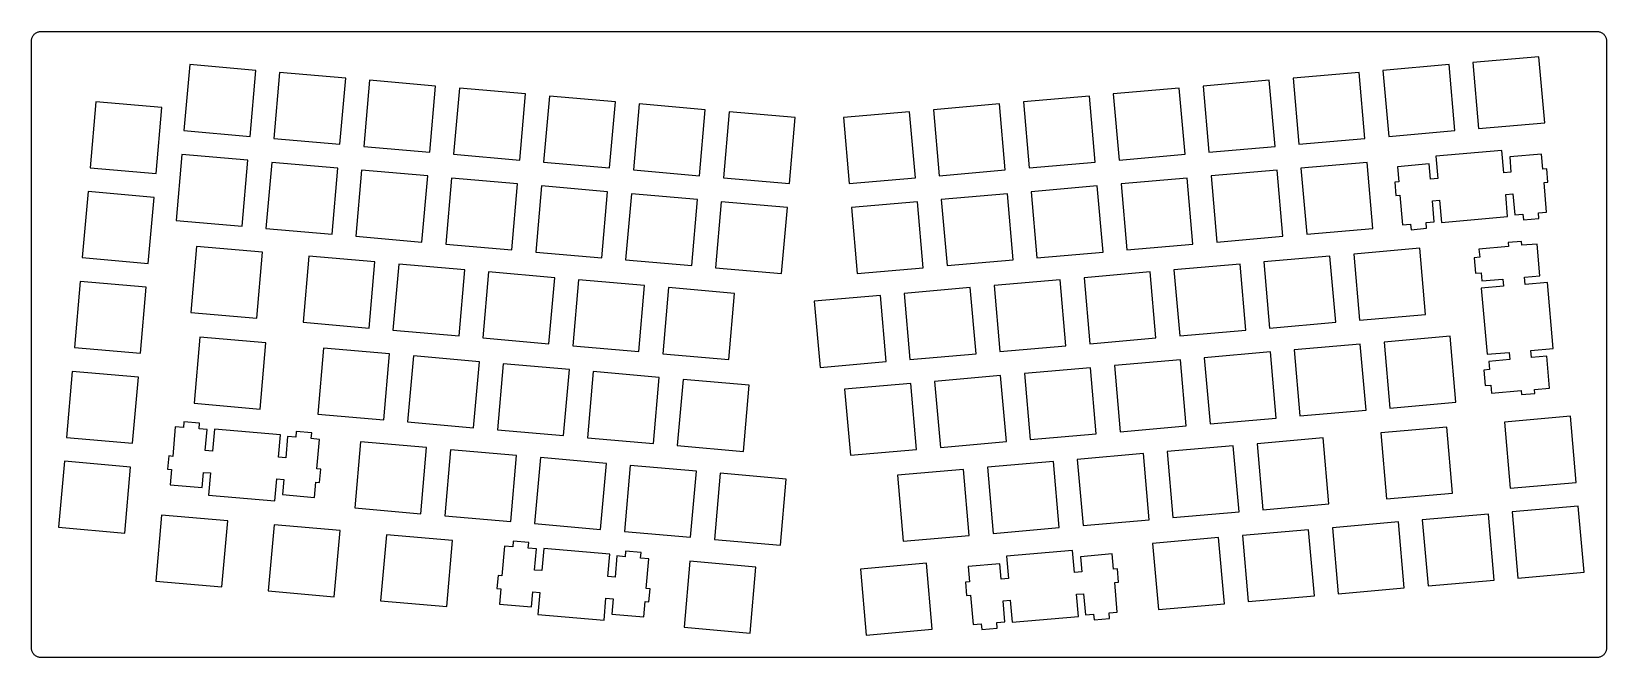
# Model space of a CAD drawing. Extents: x 0 to 333, y 0 to 133.
import ezdxf

# ---------------------------------------------------------------- set-up
doc = ezdxf.new("R2010")
doc.units = 0
doc.layers.get('0').update_dxf_attribs({"linetype": 'CONTINUOUS'})

msp = doc.modelspace()

# ---------------------------------------------------------------- linework, layer by layer
at = {"color": 0}
for p, q in [((0.095085, 130.549), (0.101975, 130.706)), ((0.095085, 2.39641), (0.095085, 130.549)), ((0.101975, 130.706), (0.119889, 130.863)), ((0.119889, 130.863), (0.150206, 131.016)), ((0.150206, 131.016), (0.192925, 131.168)), ((0.192925, 131.168), (0.248047, 131.314)), ((0.248047, 131.314), (0.312815, 131.457)), ((0.312815, 131.457), (0.389985, 131.594)), ((0.389985, 131.594), (0.4768, 131.725)), ((0.4768, 131.725), (0.574643, 131.848)), ((0.574643, 131.848), (0.680752, 131.964)), ((0.680752, 131.964), (0.796505, 132.07)), ((0.796505, 132.07), (0.919152, 132.167)), ((0.919152, 132.167), (1.05006, 132.255)), ((1.05006, 132.255), (1.18787, 132.332)), ((1.18787, 132.332), (1.32981, 132.396)), ((1.32981, 132.396), (1.47588, 132.451)), ((1.47588, 132.451), (1.62884, 132.494)), ((1.62884, 132.494), (1.7818, 132.525)), ((1.7818, 132.525), (1.9389, 132.542)), ((1.9389, 132.542), (2.096, 132.549)), ((2.096, 132.549), (330.547, 132.549)), ((330.547, 132.549), (330.704, 132.542)), ((330.704, 132.542), (330.86, 132.525)), ((330.86, 132.525), (331.015, 132.494)), ((331.015, 132.494), (331.166, 132.451)), ((331.166, 132.451), (331.312, 132.396)), ((331.312, 132.396), (331.456, 132.332)), ((331.456, 132.332), (331.592, 132.255)), ((331.592, 132.255), (331.724, 132.167)), ((331.724, 132.167), (331.847, 132.07)), ((331.847, 132.07), (331.961, 131.964)), ((331.961, 131.964), (332.069, 131.848)), ((332.069, 131.848), (332.165, 131.725)), ((332.165, 131.725), (332.252, 131.594)), ((332.252, 131.594), (332.329, 131.457)), ((332.329, 131.457), (332.395, 131.314)), ((332.395, 131.314), (332.449, 131.168)), ((332.449, 131.168), (332.493, 131.016)), ((332.493, 131.016), (332.522, 130.863)), ((332.522, 130.863), (332.541, 130.706)), ((332.541, 130.706), (332.548, 130.549)), ((332.548, 130.549), (332.548, 2.39641)), ((318.29, 127.225), (304.342, 126.004)), ((319.509, 113.278), (318.29, 127.225)), ((33.4905, 125.564), (32.2709, 111.617)), ((47.4377, 124.345), (33.4905, 125.564)), ((46.2181, 110.398), (47.4377, 124.345)), ((52.4686, 123.904), (51.248, 109.957)), ((66.4161, 122.683), (52.4686, 123.904)), ((280.334, 123.904), (266.387, 122.683)), ((281.554, 109.957), (280.334, 123.904)), ((299.311, 125.564), (285.364, 124.345)), ((285.364, 124.345), (286.585, 110.398)), ((300.531, 111.617), (299.311, 125.564)), ((304.342, 126.004), (305.562, 112.057)), ((65.1951, 108.737), (66.4161, 122.683)), ((71.4456, 122.243), (70.225, 108.296)), ((85.393, 121.024), (71.4456, 122.243)), ((84.1721, 107.076), (85.393, 121.024)), ((90.424, 120.583), (89.203, 106.635)), ((104.37, 119.363), (90.424, 120.583)), ((242.379, 120.583), (228.432, 119.363)), ((243.6, 106.635), (242.379, 120.583)), ((261.356, 122.243), (247.409, 121.024)), ((247.409, 121.024), (248.631, 107.076)), ((262.577, 108.296), (261.356, 122.243)), ((266.387, 122.683), (267.608, 108.737)), ((13.6839, 117.735), (12.463, 103.788)), ((27.6297, 116.514), (13.6839, 117.735)), ((26.4101, 102.567), (27.6297, 116.514)), ((103.149, 105.416), (104.37, 119.363)), ((109.401, 118.923), (108.18, 104.976)), ((123.347, 117.703), (109.401, 118.923)), ((122.127, 103.757), (123.347, 117.703)), ((128.378, 117.262), (127.158, 103.316)), ((142.325, 116.042), (128.378, 117.262)), ((204.425, 117.262), (190.478, 116.042)), ((205.645, 103.316), (204.425, 117.262)), ((223.402, 118.923), (209.455, 117.703)), ((209.455, 117.703), (210.676, 103.757)), ((224.622, 104.976), (223.402, 118.923)), ((228.432, 119.363), (229.653, 105.416)), ((141.104, 102.095), (142.325, 116.042)), ((147.355, 115.602), (146.135, 101.655)), ((161.302, 114.381), (147.355, 115.602)), ((160.082, 100.435), (161.302, 114.381)), ((185.447, 115.602), (171.5, 114.381)), ((171.5, 114.381), (172.721, 100.435)), ((186.666, 101.655), (185.447, 115.602)), ((190.478, 116.042), (191.698, 102.095)), ((305.562, 112.057), (319.509, 113.278)), ((32.2709, 111.617), (46.2181, 110.398)), ((51.248, 109.957), (65.1951, 108.737)), ((267.608, 108.737), (281.554, 109.957)), ((286.585, 110.398), (300.531, 111.617)), ((31.8299, 106.586), (30.6104, 92.6401)), ((45.7771, 105.366), (31.8299, 106.586)), ((70.225, 108.296), (84.1721, 107.076)), ((89.203, 106.635), (103.149, 105.416)), ((229.653, 105.416), (243.6, 106.635)), ((248.631, 107.076), (262.577, 108.296)), ((310.461, 107.415), (296.514, 106.196)), ((310.87, 102.734), (310.461, 107.415)), ((318.832, 106.673), (312.109, 106.086)), ((319.114, 103.456), (318.832, 106.673)), ((12.463, 103.788), (26.4101, 102.567)), ((44.5576, 91.4192), (45.7771, 105.366)), ((50.8081, 104.927), (49.5875, 90.9796)), ((64.7541, 103.706), (50.8081, 104.927)), ((63.5346, 89.7587), (64.7541, 103.706)), ((69.7851, 103.266), (68.5655, 89.3191)), ((83.7325, 102.047), (69.7851, 103.266)), ((108.18, 104.976), (122.127, 103.757)), ((127.158, 103.316), (141.104, 102.095)), ((191.698, 102.095), (205.645, 103.316)), ((210.676, 103.757), (224.622, 104.976)), ((263.017, 103.266), (249.071, 102.047)), ((264.238, 89.3191), (263.017, 103.266)), ((281.995, 104.927), (268.048, 103.706)), ((268.048, 103.706), (269.267, 89.7587)), ((283.215, 90.9796), (281.995, 104.927)), ((295.122, 104.599), (288.399, 104.012)), ((288.399, 104.012), (288.681, 100.792)), ((295.404, 101.381), (295.122, 104.599)), ((296.514, 106.196), (296.923, 101.515)), ((312.109, 106.086), (312.389, 102.866)), ((319.935, 103.527), (319.114, 103.456)), ((320.179, 100.737), (319.935, 103.527)), ((82.513, 88.0992), (83.7325, 102.047)), ((88.7635, 101.606), (87.5425, 87.6582)), ((102.709, 100.385), (88.7635, 101.606)), ((101.49, 86.4376), (102.709, 100.385)), ((107.74, 99.9451), (106.521, 85.9977)), ((121.688, 98.7256), (107.74, 99.9451)), ((146.135, 101.655), (160.082, 100.435)), ((172.721, 100.435), (186.666, 101.655)), ((225.061, 99.9451), (211.116, 98.7256)), ((226.282, 85.9977), (225.061, 99.9451)), ((244.04, 101.606), (230.092, 100.385)), ((230.092, 100.385), (231.312, 86.4376)), ((245.259, 87.6582), (244.04, 101.606)), ((249.071, 102.047), (250.29, 88.0992)), ((288.681, 100.792), (287.859, 100.721)), ((287.859, 100.721), (288.102, 97.9318)), ((296.923, 101.515), (295.404, 101.381)), ((312.389, 102.866), (310.87, 102.734)), ((319.358, 100.666), (320.179, 100.737)), ((319.905, 94.4203), (319.358, 100.666)), ((12.022, 98.7584), (10.8024, 84.8113)), ((25.9691, 97.5374), (12.022, 98.7584)), ((24.7496, 83.5903), (25.9691, 97.5374)), ((120.468, 84.7781), (121.688, 98.7256)), ((126.719, 98.2846), (125.496, 84.3372)), ((140.664, 97.065), (126.719, 98.2846)), ((139.445, 83.1176), (140.664, 97.065)), ((145.696, 96.6241), (144.475, 82.6781)), ((159.643, 95.4045), (145.696, 96.6241)), ((187.106, 96.6241), (173.16, 95.4045)), ((188.327, 82.6781), (187.106, 96.6241)), ((206.084, 98.2846), (192.137, 97.065)), ((192.137, 97.065), (193.358, 83.1176)), ((207.305, 84.3372), (206.084, 98.2846)), ((211.116, 98.7256), (212.335, 84.7781)), ((288.102, 97.9318), (288.925, 98.0034)), ((288.925, 98.0034), (289.471, 91.7568)), ((295.806, 96.799), (297.324, 96.9327)), ((296.194, 92.3466), (295.806, 96.799)), ((297.324, 96.9327), (297.735, 92.25)), ((311.27, 98.1523), (312.79, 98.2846)), ((311.681, 93.4695), (311.27, 98.1523)), ((312.79, 98.2846), (313.18, 93.8318)), ((158.422, 81.4585), (159.643, 95.4045)), ((173.16, 95.4045), (174.381, 81.4585)), ((297.735, 92.25), (311.681, 93.4695)), ((313.18, 93.8318), (314.898, 93.9821)), ((314.898, 93.9821), (315.003, 92.7876)), ((318.185, 94.2703), (319.905, 94.4203)), ((318.291, 93.0741), (318.185, 94.2703)), ((30.6104, 92.6401), (44.5576, 91.4192)), ((49.5875, 90.9796), (63.5346, 89.7587)), ((269.267, 89.7587), (283.215, 90.9796)), ((289.471, 91.7568), (291.189, 91.9081)), ((291.189, 91.9081), (291.294, 90.7122)), ((291.294, 90.7122), (294.582, 91.0001)), ((294.477, 92.1949), (296.194, 92.3466)), ((294.582, 91.0001), (294.477, 92.1949)), ((315.003, 92.7876), (318.291, 93.0741)), ((34.914, 87.194), (33.6944, 73.2469)), ((48.8611, 85.9744), (34.914, 87.194)), ((68.5655, 89.3191), (82.513, 88.0992)), ((87.5425, 87.6582), (101.49, 86.4376)), ((231.312, 86.4376), (245.259, 87.6582)), ((250.29, 88.0992), (264.238, 89.3191)), ((293.143, 86.7791), (279.196, 85.5581)), ((294.364, 72.832), (293.143, 86.7791)), ((311.875, 87.1622), (305.628, 86.6165)), ((305.628, 86.6165), (305.78, 84.8981)), ((314.592, 88.229), (311.803, 87.9849)), ((311.803, 87.9849), (311.875, 87.1622)), ((314.664, 87.4078), (314.592, 88.229)), ((317.883, 87.6875), (314.664, 87.4078)), ((318.47, 80.9639), (317.883, 87.6875)), ((10.8024, 84.8113), (24.7496, 83.5903)), ((47.6416, 72.0273), (48.8611, 85.9744)), ((58.637, 85.1172), (57.416, 71.1715)), ((72.584, 83.8976), (58.637, 85.1172)), ((71.3631, 69.9505), (72.584, 83.8976)), ((77.6139, 83.4581), (76.393, 69.511)), ((91.561, 82.2385), (77.6139, 83.4581)), ((106.521, 85.9977), (120.468, 84.7781)), ((125.496, 84.3372), (139.445, 83.1176)), ((193.358, 83.1176), (207.305, 84.3372)), ((212.335, 84.7781), (226.282, 85.9977)), ((255.188, 83.4581), (241.242, 82.2385)), ((256.409, 69.511), (255.188, 83.4581)), ((274.165, 85.1172), (260.219, 83.8976)), ((260.219, 83.8976), (261.44, 69.9505)), ((275.387, 71.1715), (274.165, 85.1172)), ((279.196, 85.5581), (280.417, 71.6125)), ((305.78, 84.8981), (304.584, 84.7933)), ((304.584, 84.7933), (304.872, 81.5054)), ((90.34, 68.2914), (91.561, 82.2385)), ((96.5909, 81.7975), (95.3714, 67.8505)), ((110.538, 80.578), (96.5909, 81.7975)), ((109.318, 66.6309), (110.538, 80.578)), ((115.569, 80.137), (114.348, 66.1913)), ((129.515, 78.9174), (115.569, 80.137)), ((144.475, 82.6781), (158.422, 81.4585)), ((174.381, 81.4585), (188.327, 82.6781)), ((217.234, 80.137), (203.287, 78.9174)), ((218.453, 66.1913), (217.234, 80.137)), ((236.211, 81.7975), (222.265, 80.578)), ((222.265, 80.578), (223.485, 66.6309)), ((237.432, 67.8505), (236.211, 81.7975)), ((241.242, 82.2385), (242.462, 68.2914)), ((304.872, 81.5054), (306.066, 81.6102)), ((306.066, 81.6102), (306.218, 79.8918)), ((306.218, 79.8918), (310.671, 80.2802)), ((310.671, 80.2802), (310.804, 78.7633)), ((315.252, 80.6813), (318.47, 80.9639)), ((315.386, 79.1626), (315.252, 80.6813)), ((10.3628, 79.78), (9.14192, 65.8343)), ((24.31, 78.5604), (10.3628, 79.78)), ((23.089, 64.6134), (24.31, 78.5604)), ((128.295, 64.9704), (129.515, 78.9174)), ((134.546, 78.4765), (133.327, 64.5294)), ((148.493, 77.2569), (134.546, 78.4765)), ((147.274, 63.3099), (148.493, 77.2569)), ((179.278, 76.8174), (165.331, 75.5964)), ((180.498, 62.8703), (179.278, 76.8174)), ((198.255, 78.4765), (184.31, 77.2569)), ((184.31, 77.2569), (185.529, 63.3099)), ((199.476, 64.5294), (198.255, 78.4765)), ((203.287, 78.9174), (204.506, 64.9704)), ((310.804, 78.7633), (306.121, 78.3527)), ((306.121, 78.3527), (307.341, 64.4052)), ((320.067, 79.5736), (315.386, 79.1626)), ((321.287, 65.6262), (320.067, 79.5736)), ((33.6944, 73.2469), (47.6416, 72.0273)), ((165.331, 75.5964), (166.551, 61.6493)), ((57.416, 71.1715), (71.3631, 69.9505)), ((261.44, 69.9505), (275.387, 71.1715)), ((280.417, 71.6125), (294.364, 72.832)), ((35.6263, 68.0089), (34.4069, 54.0618)), ((49.5734, 66.7893), (35.6263, 68.0089)), ((48.3538, 52.8422), (49.5734, 66.7893)), ((76.393, 69.511), (90.34, 68.2914)), ((95.3714, 67.8505), (109.318, 66.6309)), ((223.485, 66.6309), (237.432, 67.8505)), ((242.462, 68.2914), (256.409, 69.511)), ((280.57, 66.5565), (266.623, 65.3355)), ((281.791, 52.6094), (280.57, 66.5565)), ((299.548, 68.2156), (285.601, 66.996)), ((285.601, 66.996), (286.822, 53.049)), ((300.768, 54.2699), (299.548, 68.2156)), ((9.14192, 65.8343), (23.089, 64.6134)), ((61.7209, 65.7257), (60.5, 51.7783)), ((75.668, 64.5061), (61.7209, 65.7257)), ((74.447, 50.5587), (75.668, 64.5061)), ((80.6979, 64.0652), (79.477, 50.1191)), ((94.645, 62.8456), (80.6979, 64.0652)), ((114.348, 66.1913), (128.295, 64.9704)), ((133.327, 64.5294), (147.274, 63.3099)), ((185.529, 63.3099), (199.476, 64.5294)), ((204.506, 64.9704), (218.453, 66.1913)), ((242.616, 63.2354), (228.669, 62.0145)), ((243.836, 49.2883), (242.616, 63.2354)), ((261.593, 64.8959), (247.646, 63.675)), ((247.646, 63.675), (248.867, 49.7293)), ((262.814, 50.9489), (261.593, 64.8959)), ((266.623, 65.3355), (267.845, 51.3884)), ((307.341, 64.4052), (312.024, 64.8159)), ((312.156, 63.2961), (307.703, 62.9073)), ((312.024, 64.8159), (312.156, 63.2961)), ((316.606, 65.2156), (321.287, 65.6262)), ((316.738, 63.6972), (316.606, 65.2156)), ((319.957, 63.9794), (316.738, 63.6972)), ((320.544, 57.2534), (319.957, 63.9794)), ((8.70232, 60.803), (7.48273, 46.8559)), ((22.6481, 59.5835), (8.70232, 60.803)), ((93.424, 48.8982), (94.645, 62.8456)), ((99.6749, 62.4046), (98.4553, 48.4572)), ((113.622, 61.1851), (99.6749, 62.4046)), ((112.402, 47.2376), (113.622, 61.1851)), ((118.653, 60.7452), (117.432, 46.7981)), ((132.599, 59.5242), (118.653, 60.7452)), ((166.551, 61.6493), (180.498, 62.8703)), ((204.661, 59.9144), (190.713, 58.6934)), ((205.88, 45.9687), (204.661, 59.9144)), ((223.639, 61.5749), (209.692, 60.3553)), ((209.692, 60.3553), (210.911, 46.4083)), ((224.859, 47.6278), (223.639, 61.5749)), ((228.669, 62.0145), (229.89, 48.0674)), ((307.854, 61.1875), (306.659, 61.0842)), ((306.659, 61.0842), (306.946, 57.7963)), ((307.703, 62.9073), (307.854, 61.1875)), ((21.4285, 45.6364), (22.6481, 59.5835)), ((131.379, 45.5785), (132.599, 59.5242)), ((137.63, 59.0832), (136.411, 45.1376)), ((151.577, 57.8637), (137.63, 59.0832)), ((150.358, 43.918), (151.577, 57.8637)), ((185.684, 58.2538), (171.737, 57.0343)), ((171.737, 57.0343), (172.956, 43.0872)), ((186.903, 44.3082), (185.684, 58.2538)), ((190.713, 58.6934), (191.934, 44.7477)), ((306.946, 57.7963), (308.142, 57.9011)), ((308.142, 57.9011), (308.292, 56.1827)), ((308.292, 56.1827), (314.537, 56.7284)), ((314.537, 56.7284), (314.609, 55.9072)), ((317.328, 56.9736), (320.544, 57.2534)), ((317.398, 56.1509), (317.328, 56.9736)), ((34.4069, 54.0618), (48.3538, 52.8422)), ((286.822, 53.049), (300.768, 54.2699)), ((314.609, 55.9072), (317.398, 56.1509)), ((32.2709, 50.1523), (32.1662, 48.9574)), ((35.5575, 49.8658), (32.2709, 50.1523)), ((60.5, 51.7783), (74.447, 50.5587)), ((79.477, 50.1191), (93.424, 48.8982)), ((248.867, 49.7293), (262.814, 50.9489)), ((267.845, 51.3884), (281.791, 52.6094)), ((324.931, 51.314), (310.983, 50.0944)), ((310.983, 50.0944), (312.203, 36.1474)), ((326.15, 37.3669), (324.931, 51.314)), ((7.48273, 46.8559), (21.4285, 45.6364)), ((30.4478, 49.1077), (29.9007, 42.8625)), ((32.1662, 48.9574), (30.4478, 49.1077)), ((35.4528, 48.6696), (35.5575, 49.8658)), ((37.1711, 48.5193), (35.4528, 48.6696)), ((36.7813, 44.0669), (37.1711, 48.5193)), ((38.7103, 48.616), (38.2997, 43.9346)), ((52.6577, 47.3964), (38.7103, 48.616)), ((52.2471, 42.7136), (52.6577, 47.3964)), ((54.157, 47.0337), (53.7669, 42.5813)), ((55.874, 46.8835), (54.157, 47.0337)), ((55.9802, 48.0783), (55.874, 46.8835)), ((59.2667, 47.7905), (55.9802, 48.0783)), ((59.1619, 46.5956), (59.2667, 47.7905)), ((60.8803, 46.4453), (59.1619, 46.5956)), ((98.4553, 48.4572), (112.402, 47.2376)), ((117.432, 46.7981), (131.379, 45.5785)), ((210.911, 46.4083), (224.859, 47.6278)), ((229.89, 48.0674), (243.836, 49.2883)), ((272.743, 46.7487), (258.796, 45.5277)), ((273.962, 32.8015), (272.743, 46.7487)), ((298.836, 49.0305), (284.89, 47.8109)), ((284.89, 47.8109), (286.11, 33.8639)), ((300.057, 35.0835), (298.836, 49.0305)), ((38.2997, 43.9346), (36.7813, 44.0669)), ((60.3345, 40.1987), (60.8803, 46.4453)), ((69.5494, 45.9176), (68.3288, 31.9705)), ((83.4954, 44.698), (69.5494, 45.9176)), ((82.2759, 30.7509), (83.4954, 44.698)), ((88.5264, 44.2584), (87.3069, 30.3113)), ((102.474, 43.0375), (88.5264, 44.2584)), ((136.411, 45.1376), (150.358, 43.918)), ((172.956, 43.0872), (186.903, 44.3082)), ((191.934, 44.7477), (205.88, 45.9687)), ((234.787, 43.4276), (220.84, 42.2067)), ((236.007, 29.4804), (234.787, 43.4276)), ((253.763, 45.0882), (239.819, 43.8686)), ((239.819, 43.8686), (241.038, 29.9213)), ((254.984, 31.1409), (253.763, 45.0882)), ((258.796, 45.5277), (260.015, 31.5805)), ((7.04176, 41.825), (5.82083, 27.8791)), ((20.9889, 40.6054), (7.04176, 41.825)), ((19.768, 26.6581), (20.9889, 40.6054)), ((29.078, 42.9341), (28.8341, 40.1451)), ((28.8341, 40.1451), (29.6568, 40.0734)), ((29.9007, 42.8625), (29.078, 42.9341)), ((29.6568, 40.0734), (29.3743, 36.8558)), ((53.7669, 42.5813), (52.2471, 42.7136)), ((61.1558, 40.1285), (60.3345, 40.1987)), ((60.912, 37.338), (61.1558, 40.1285)), ((101.254, 29.0904), (102.474, 43.0375)), ((107.505, 42.5965), (106.284, 28.6508)), ((121.451, 41.377), (107.505, 42.5965)), ((120.231, 27.4312), (121.451, 41.377)), ((126.482, 40.9374), (125.261, 26.9903)), ((140.429, 39.7164), (126.482, 40.9374)), ((196.832, 40.1066), (182.885, 38.8867)), ((198.053, 26.1593), (196.832, 40.1066)), ((215.809, 41.7671), (201.862, 40.5476)), ((201.862, 40.5476), (203.083, 26.6003)), ((217.03, 27.8212), (215.809, 41.7671)), ((220.84, 42.2067), (222.06, 28.2608)), ((29.3743, 36.8558), (36.099, 36.2673)), ((36.099, 36.2673), (36.3802, 39.4836)), ((36.3802, 39.4836), (37.9003, 39.3513)), ((37.9003, 39.3513), (37.4908, 34.6687)), ((51.4382, 33.4491), (51.8474, 38.1303)), ((51.8474, 38.1303), (53.3658, 37.998)), ((53.3658, 37.998), (53.0849, 34.7803)), ((59.8068, 34.1919), (60.0908, 37.4096)), ((60.0908, 37.4096), (60.912, 37.338)), ((139.208, 25.7693), (140.429, 39.7164)), ((145.459, 39.2769), (144.238, 25.3297)), ((159.406, 38.0573), (145.459, 39.2769)), ((158.185, 24.1102), (159.406, 38.0573)), ((182.885, 38.8867), (184.106, 24.9397)), ((312.203, 36.1474), (326.15, 37.3669)), ((37.4908, 34.6687), (51.4382, 33.4491)), ((53.0849, 34.7803), (59.8068, 34.1919)), ((286.11, 33.8639), (300.057, 35.0835)), ((27.5621, 30.4684), (26.3412, 16.5213)), ((41.5078, 29.2489), (27.5621, 30.4684)), ((68.3288, 31.9705), (82.2759, 30.7509)), ((87.3069, 30.3113), (101.254, 29.0904)), ((241.038, 29.9213), (254.984, 31.1409)), ((260.015, 31.5805), (273.962, 32.8015)), ((307.614, 30.6765), (293.667, 29.4556)), ((308.834, 16.7294), (307.614, 30.6765)), ((326.591, 32.3371), (312.644, 31.1161)), ((312.644, 31.1161), (313.865, 17.1704)), ((327.811, 18.3899), (326.591, 32.3371)), ((5.82083, 27.8791), (19.768, 26.6581)), ((40.2883, 15.3017), (41.5078, 29.2489)), ((51.2837, 28.3931), (50.0641, 14.4473)), ((65.2307, 27.1735), (51.2837, 28.3931)), ((64.0098, 13.2264), (65.2307, 27.1735)), ((106.284, 28.6508), (120.231, 27.4312)), ((125.261, 26.9903), (139.208, 25.7693)), ((203.083, 26.6003), (217.03, 27.8212)), ((222.06, 28.2608), (236.007, 29.4804)), ((269.659, 27.3554), (255.712, 26.1345)), ((270.878, 13.4083), (269.659, 27.3554)), ((288.636, 29.016), (274.689, 27.7964)), ((274.689, 27.7964), (275.909, 13.8493)), ((289.855, 15.0688), (288.636, 29.016)), ((293.667, 29.4556), (294.886, 15.5084)), ((75.0051, 26.3178), (73.7856, 12.3706)), ((88.9512, 25.0982), (75.0051, 26.3178)), ((87.7316, 11.1511), (88.9512, 25.0982)), ((99.9518, 23.9034), (99.4061, 17.6582)), ((101.67, 23.7546), (99.9518, 23.9034)), ((101.775, 24.9494), (101.67, 23.7546)), ((105.063, 24.6614), (101.775, 24.9494)), ((104.958, 23.4666), (105.063, 24.6614)), ((106.677, 23.3164), (104.958, 23.4666)), ((106.288, 18.8626), (106.677, 23.3164)), ((108.216, 23.4115), (107.805, 18.7303)), ((122.163, 22.1919), (108.216, 23.4115)), ((144.238, 25.3297), (158.185, 24.1102)), ((184.106, 24.9397), (198.053, 26.1593)), ((250.68, 25.6949), (236.733, 24.4753)), ((236.733, 24.4753), (237.954, 10.5282)), ((251.9, 11.7492), (250.68, 25.6949)), ((255.712, 26.1345), (256.931, 12.1888)), ((121.752, 17.5093), (122.163, 22.1919)), ((123.661, 21.8295), (123.271, 17.3771)), ((125.381, 21.6793), (123.661, 21.8295)), ((125.484, 22.8755), (125.381, 21.6793)), ((128.772, 22.5874), (125.484, 22.8755)), ((128.668, 21.3913), (128.772, 22.5874)), ((130.386, 21.2424), (128.668, 21.3913)), ((129.84, 14.9958), (130.386, 21.2424)), ((139.055, 20.7133), (137.834, 6.76755)), ((153.001, 19.4937), (139.055, 20.7133)), ((189.004, 20.2985), (175.058, 19.0789)), ((190.223, 6.35275), (189.004, 20.2985)), ((204.505, 20.18), (197.78, 19.5916)), ((204.786, 16.9623), (204.505, 20.18)), ((219.843, 22.9967), (205.896, 21.7771)), ((205.896, 21.7771), (206.306, 17.0946)), ((220.252, 18.3155), (219.843, 22.9967)), ((228.214, 22.2539), (221.489, 21.6655)), ((221.489, 21.6655), (221.772, 18.4478)), ((228.495, 19.0362), (228.214, 22.2539)), ((98.5848, 17.7298), (98.3396, 14.9407)), ((99.4061, 17.6582), (98.5848, 17.7298)), ((107.805, 18.7303), (106.288, 18.8626)), ((123.271, 17.3771), (121.752, 17.5093)), ((151.78, 5.54662), (153.001, 19.4937)), ((175.058, 19.0789), (176.277, 5.13182)), ((197.78, 19.5916), (198.061, 16.3739)), ((206.306, 17.0946), (204.786, 16.9623)), ((221.772, 18.4478), (220.252, 18.3155)), ((229.318, 19.1079), (228.495, 19.0362)), ((229.562, 16.3187), (229.318, 19.1079)), ((294.886, 15.5084), (308.834, 16.7294)), ((313.865, 17.1704), (327.811, 18.3899)), ((26.3412, 16.5213), (40.2883, 15.3017)), ((50.0641, 14.4473), (64.0098, 13.2264)), ((98.3396, 14.9407), (99.1609, 14.869)), ((99.1609, 14.869), (98.8811, 11.6513)), ((105.605, 11.0629), (105.887, 14.2806)), ((105.887, 14.2806), (107.406, 14.1483)), ((107.406, 14.1483), (106.995, 9.46573)), ((130.661, 14.9242), (129.84, 14.9958)), ((130.418, 12.1336), (130.661, 14.9242)), ((198.061, 16.3739), (197.24, 16.3022)), ((197.24, 16.3022), (197.484, 13.513)), ((197.484, 13.513), (198.305, 13.5833)), ((198.305, 13.5833), (198.852, 7.33806)), ((220.653, 13.7335), (222.171, 13.8658)), ((221.062, 9.05235), (220.653, 13.7335)), ((222.171, 13.8658), (222.562, 9.41338)), ((228.739, 16.2471), (229.562, 16.3187)), ((229.285, 10.0004), (228.739, 16.2471)), ((256.931, 12.1888), (270.878, 13.4083)), ((275.909, 13.8493), (289.855, 15.0688)), ((73.7856, 12.3706), (87.7316, 11.1511)), ((98.8811, 11.6513), (105.605, 11.0629)), ((120.942, 8.24618), (121.353, 12.9274)), ((121.353, 12.9274), (122.871, 12.7951)), ((122.871, 12.7951), (122.589, 9.57735)), ((129.315, 8.98895), (129.595, 12.2053)), ((129.595, 12.2053), (130.418, 12.1336)), ((205.187, 12.3803), (206.706, 12.5126)), ((205.577, 7.92649), (205.187, 12.3803)), ((206.706, 12.5126), (207.115, 7.83001)), ((227.568, 9.8516), (229.285, 10.0004)), ((237.954, 10.5282), (251.9, 11.7492)), ((106.995, 9.46573), (120.942, 8.24618)), ((122.589, 9.57735), (129.315, 8.98895)), ((137.834, 6.76755), (151.78, 5.54662)), ((198.852, 7.33806), (200.571, 7.48965)), ((200.571, 7.48965), (200.676, 6.29348)), ((203.857, 7.77628), (205.577, 7.92649)), ((203.962, 6.58153), (203.857, 7.77628)), ((207.115, 7.83001), (221.062, 9.05235)), ((222.562, 9.41338), (224.28, 9.56359)), ((224.28, 9.56359), (224.385, 8.36747)), ((224.385, 8.36747), (227.673, 8.65547)), ((227.673, 8.65547), (227.568, 9.8516)), ((176.277, 5.13182), (190.223, 6.35275)), ((200.676, 6.29348), (203.962, 6.58153)), ((0.101975, 2.23931), (0.095085, 2.39641)), ((0.119889, 2.08359), (0.101975, 2.23931)), ((0.150206, 1.92925), (0.119889, 2.08359)), ((0.192925, 1.77767), (0.150206, 1.92925)), ((0.248047, 1.63022), (0.192925, 1.77767)), ((0.312815, 1.48828), (0.248047, 1.63022)), ((0.389985, 1.35048), (0.312815, 1.48828)), ((0.4768, 1.21956), (0.389985, 1.35048)), ((0.574643, 1.09692), (0.4768, 1.21956)), ((0.680752, 0.982543), (0.574643, 1.09692)), ((0.796505, 0.875055), (0.680752, 0.982543)), ((0.919152, 0.778591), (0.796505, 0.875055)), ((1.05006, 0.690397), (0.919152, 0.778591)), ((1.18787, 0.614606), (1.05006, 0.690397)), ((1.32981, 0.54846), (1.18787, 0.614606)), ((1.47588, 0.493339), (1.32981, 0.54846)), ((1.62884, 0.450617), (1.47588, 0.493339)), ((1.7818, 0.420303), (1.62884, 0.450617)), ((1.9389, 0.402389), (1.7818, 0.420303)), ((2.096, 0.395496), (1.9389, 0.402389)), ((330.547, 0.395496), (2.096, 0.395496)), ((330.704, 0.402389), (330.547, 0.395496)), ((330.86, 0.420303), (330.704, 0.402389)), ((331.015, 0.450617), (330.86, 0.420303)), ((331.166, 0.493339), (331.015, 0.450617)), ((331.312, 0.54846), (331.166, 0.493339)), ((331.456, 0.614606), (331.312, 0.54846)), ((331.592, 0.690397), (331.456, 0.614606)), ((331.724, 0.778591), (331.592, 0.690397)), ((331.847, 0.875055), (331.724, 0.778591)), ((331.961, 0.982543), (331.847, 0.875055)), ((332.069, 1.09692), (331.961, 0.982543)), ((332.165, 1.21956), (332.069, 1.09692)), ((332.252, 1.35048), (332.165, 1.21956)), ((332.329, 1.48828), (332.252, 1.35048)), ((332.395, 1.63022), (332.329, 1.48828)), ((332.449, 1.77767), (332.395, 1.63022)), ((332.493, 1.92925), (332.449, 1.77767)), ((332.522, 2.08359), (332.493, 1.92925)), ((332.541, 2.23931), (332.522, 2.08359)), ((332.548, 2.39641), (332.541, 2.23931))]:
    msp.add_line(p, q, dxfattribs=at)

doc.saveas('drawing.dxf')
